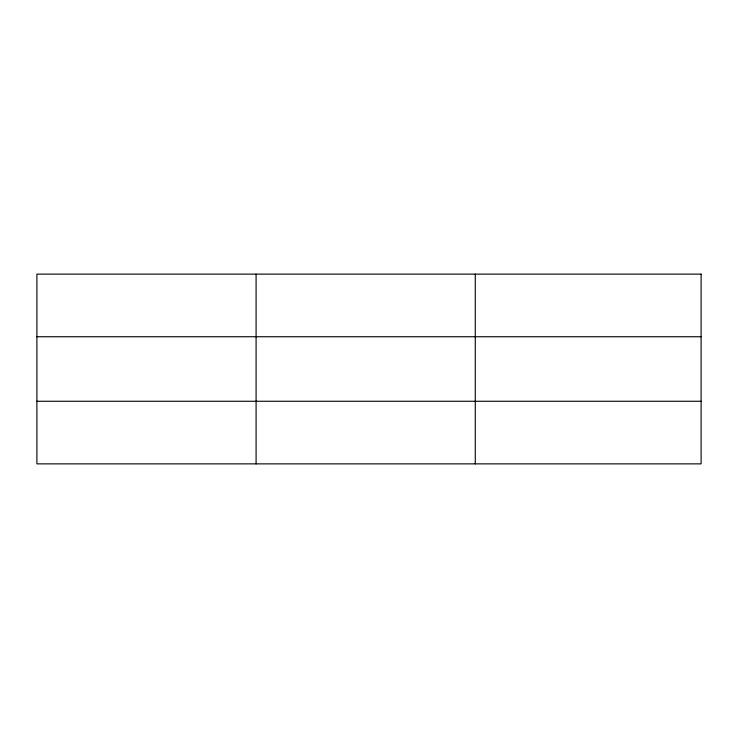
<?xml version="1.0" encoding="UTF-8"?>
<svg xmlns="http://www.w3.org/2000/svg" width="738" height="738" viewBox="0 0 738 738"><rect width="100%" height="100%" fill="white"/><g stroke="black" fill="none" stroke-linecap="round" stroke-linejoin="round"><path stroke-width="1.11" d="M256.086 463.87L256.086 274.13M475.272 463.87L475.272 274.13M36.9 336.74L701.1 336.74M36.9 401.26L701.1 401.26M701.1 274.13L701.1 463.87L36.9 463.87L36.9 274.13L701.1 274.13"/></g></svg>
